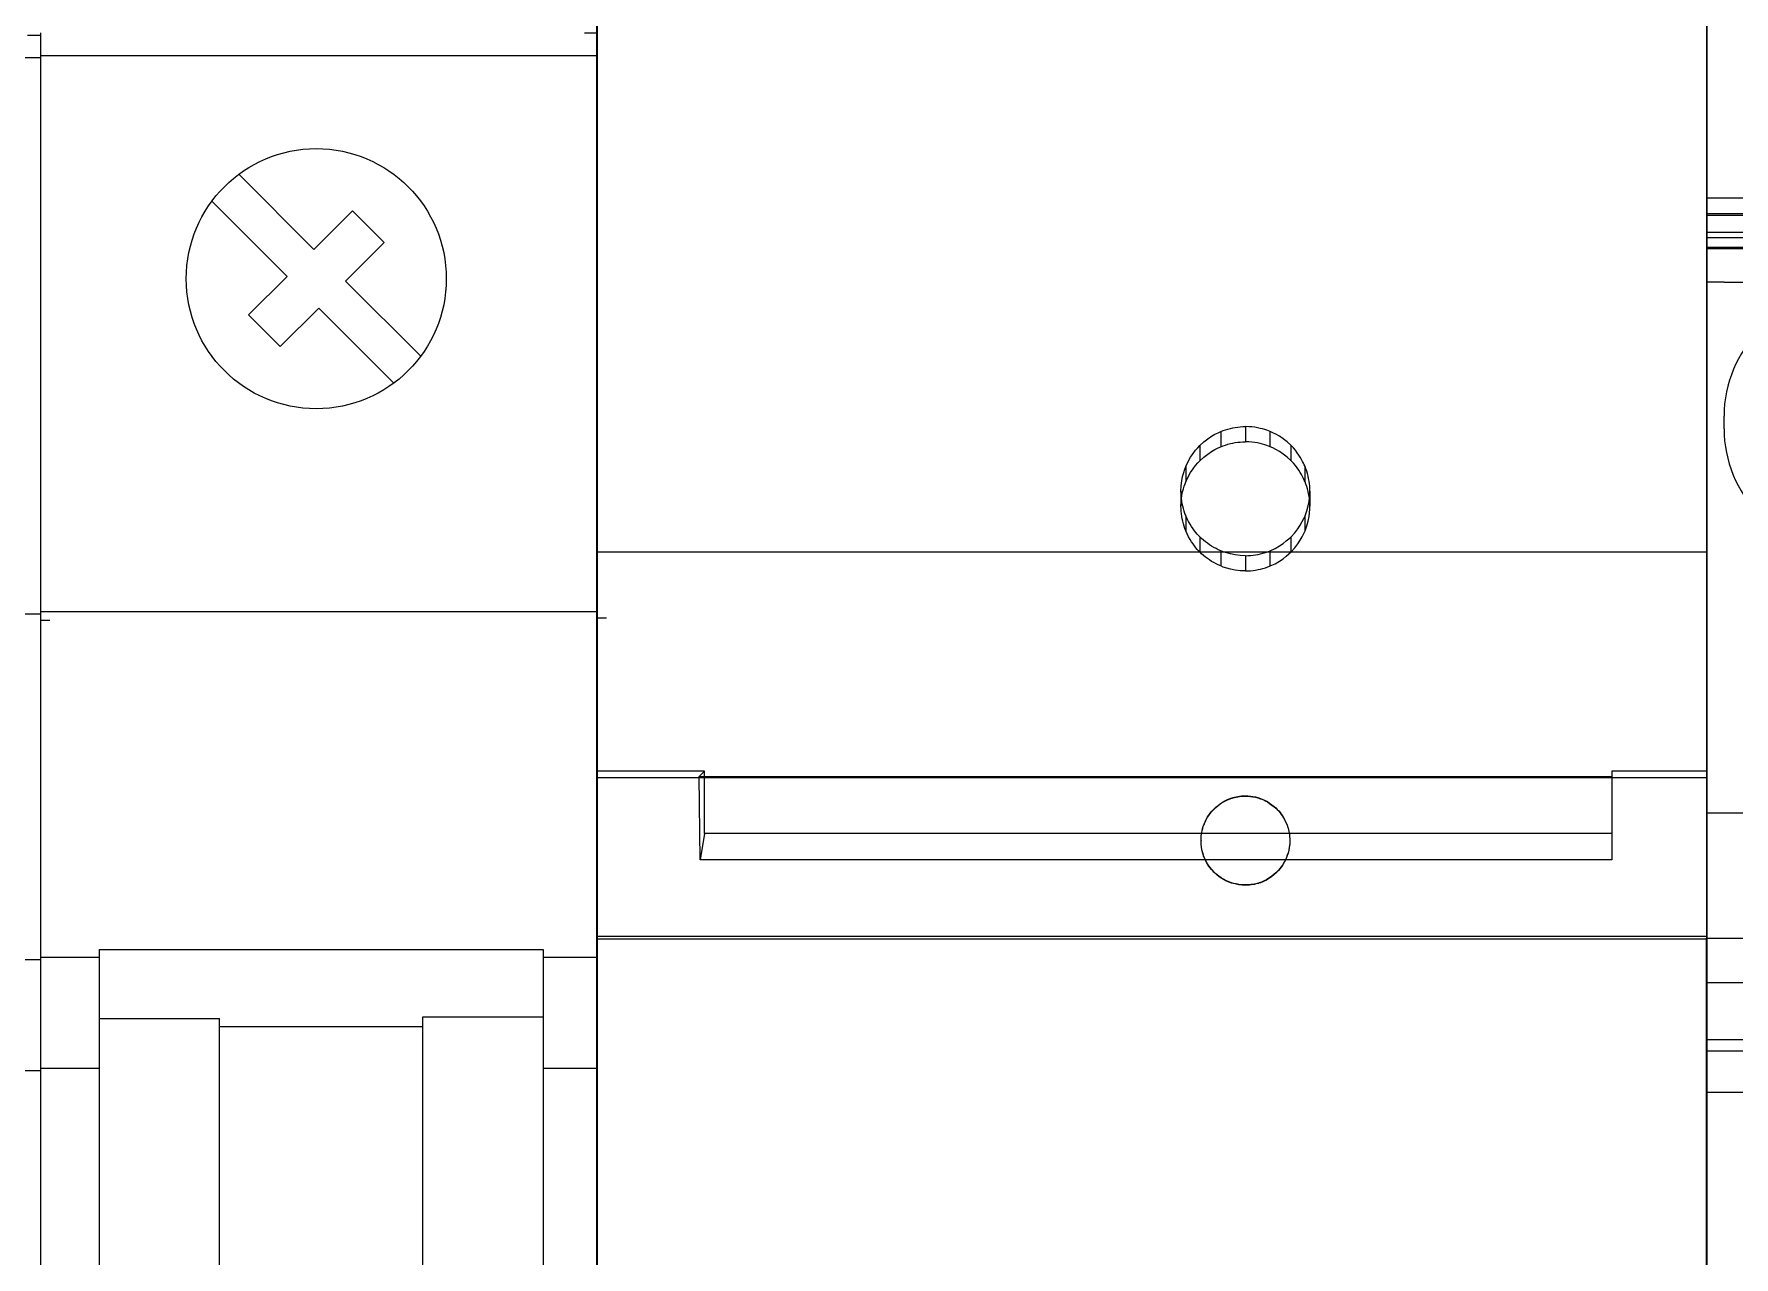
# Model space of a CAD drawing. Header units: inches. Extents: x -13.2 to 36, y -6.6 to 12.8.
# Drawn here: x -8.688 to -6.578, y 6.497 to 8.015 of the extents above; entities that cross this region are included whole.
import ezdxf

# ---------------------------------------------------------------- set-up
doc = ezdxf.new("R2010")
doc.units = ezdxf.units.IN
doc.header["$MEASUREMENT"] = 0
for name, color, linetype in [('MAIN-1', 7, 'Continuous'), ('MAIN-2', 7, 'Continuous'), ('PSYMS', 7, 'Continuous'), ('SYMS', 7, 'Continuous')]:
    doc.layers.add(name, color=color, linetype=linetype)

# ---------------------------------------------------------------- blocks, each defined once
blk = doc.blocks.new('FP_FAZ-xxx-1-NA')
for p, q in [((0, 1.6142), (0, -1.5945)), ((0.6752, 1.6142), (0.691, 1.6142)), ((0.691, 1.6142), (0.691, -0.0948)), ((0.691, 1.5859), (0, 1.5859)), ((0.3396, 1.3454), (0.2463, 1.4387)), ((0.2129, 1.4053), (0.3062, 1.312)), ((0.3875, 1.3933), (0.3396, 1.3454)), ((0.4268, 1.354), (0.3875, 1.3933)), ((0.3789, 1.3061), (0.4268, 1.354)), ((0.3062, 1.312), (0.2583, 1.2641)), ((0.4722, 1.2128), (0.3789, 1.3061)), ((0.2976, 1.2248), (0.3455, 1.2727)), ((0.3455, 1.2727), (0.4387, 1.1794)), ((0.2583, 1.2641), (0.2976, 1.2248)), ((0.691, 0.8957), (0, 0.8957)), ((0.7028, 0.8878), (0.691, 0.8878)), ((0.0729, 0.4665), (0, 0.4665)), ((0.0729, 0.4764), (0.624, 0.4764)), ((0.0729, 0.4764), (0.0729, -0.0185)), ((0.624, 0.4764), (0.624, -0.0185)), ((0.691, 0.4665), (0.624, 0.4665)), ((0.0729, 0.3911), (0.2225, 0.3911)), ((0.2225, 0.0631), (0.2225, 0.3911)), ((0.4744, 0.3808), (0.2225, 0.3808)), ((0.624, 0.3925), (0.4744, 0.3925)), ((0.4744, 0.3925), (0.4744, 0.0631)), ((0.0729, 0.3287), (0, 0.3287)), ((0.691, 0.3287), (0.624, 0.3287))]:
    blk.add_line(p, q)
blk.add_circle((0.3425, 1.3091), 0.1614)
blk = doc.blocks.new('11104663')
at = {"layer": 'MAIN-1'}
for p, q in [((-0.01, 62.3658), (-0.01, 67.4839)), ((-0.0096, 67.4835), (-0.0096, 63.7298)), ((1.3676, 63.7298), (1.3676, 67.4835)), ((1.368, 67.4839), (1.368, 62.3658)), ((0.7483, 65.9357), (0.753, 65.9388)), ((0.753, 65.9388), (0.7573, 65.9413)), ((0.7573, 65.9413), (0.7612, 65.9433)), ((0.7612, 65.9433), (0.7645, 65.9447)), ((0.7645, 65.9447), (0.7674, 65.9459)), ((0.7645, 65.9447), (0.7645, 65.942)), ((0.7645, 65.942), (0.7645, 65.9393)), ((0.7645, 65.9393), (0.7645, 65.9366)), ((0.7645, 65.9366), (0.7645, 65.9339)), ((0.7674, 65.9459), (0.7704, 65.9469)), ((0.7704, 65.9469), (0.7734, 65.9478)), ((0.7734, 65.9478), (0.7764, 65.9486)), ((0.7764, 65.9486), (0.7795, 65.9493)), ((0.7795, 65.9493), (0.7826, 65.9498)), ((0.7826, 65.9498), (0.7857, 65.9503)), ((0.7857, 65.9503), (0.7888, 65.9506)), ((0.7888, 65.9506), (0.792, 65.9508)), ((0.792, 65.9508), (0.7951, 65.9508)), ((0.7951, 65.9508), (0.7951, 65.932)), ((0.7992, 65.9507), (0.7951, 65.9508)), ((0.8031, 65.9504), (0.7992, 65.9507)), ((0.8068, 65.95), (0.8031, 65.9504)), ((0.8103, 65.9494), (0.8068, 65.95)), ((0.8135, 65.9487), (0.8103, 65.9494)), ((0.8165, 65.9479), (0.8135, 65.9487)), ((0.8192, 65.9471), (0.8165, 65.9479)), ((0.8217, 65.9463), (0.8192, 65.9471)), ((0.8239, 65.9455), (0.8217, 65.9463)), ((0.8258, 65.9447), (0.8239, 65.9455)), ((0.8258, 65.942), (0.8258, 65.9447)), ((0.8291, 65.9433), (0.8258, 65.9447)), ((0.8258, 65.9393), (0.8258, 65.942)), ((0.8258, 65.9366), (0.8258, 65.9393)), ((0.8258, 65.9339), (0.8258, 65.9366)), ((0.8329, 65.9413), (0.8291, 65.9433)), ((0.8373, 65.9388), (0.8329, 65.9413)), ((0.8419, 65.9357), (0.8373, 65.9388)), ((0.727, 65.9128), (0.7302, 65.9175)), ((0.7302, 65.9175), (0.7332, 65.9215)), ((0.7332, 65.9215), (0.736, 65.9247)), ((0.736, 65.9247), (0.7385, 65.9273)), ((0.7385, 65.9273), (0.7434, 65.9319)), ((0.7385, 65.9273), (0.7385, 65.9246)), ((0.7385, 65.9246), (0.7385, 65.9219)), ((0.7385, 65.9219), (0.7385, 65.9192)), ((0.7385, 65.9192), (0.7385, 65.9165)), ((0.7385, 65.9165), (0.7385, 65.9138)), ((0.7434, 65.9319), (0.7483, 65.9357)), ((0.7434, 65.913), (0.7483, 65.9168)), ((0.7483, 65.9168), (0.753, 65.92)), ((0.753, 65.92), (0.7573, 65.9225)), ((0.7573, 65.9225), (0.7612, 65.9244)), ((0.7612, 65.9244), (0.7645, 65.9259)), ((0.7645, 65.9339), (0.7645, 65.9312)), ((0.7645, 65.9312), (0.7645, 65.9285)), ((0.7645, 65.9285), (0.7645, 65.9259)), ((0.7645, 65.9259), (0.7674, 65.927)), ((0.7674, 65.927), (0.7704, 65.928)), ((0.7704, 65.928), (0.7734, 65.929)), ((0.7734, 65.929), (0.7764, 65.9297)), ((0.7764, 65.9297), (0.7795, 65.9304)), ((0.7795, 65.9304), (0.7826, 65.931)), ((0.7826, 65.931), (0.7857, 65.9314)), ((0.7857, 65.9314), (0.7888, 65.9317)), ((0.7888, 65.9317), (0.792, 65.9319)), ((0.792, 65.9319), (0.7951, 65.932)), ((0.7992, 65.9319), (0.7951, 65.932)), ((0.8031, 65.9316), (0.7992, 65.9319)), ((0.8068, 65.9311), (0.8031, 65.9316)), ((0.8103, 65.9305), (0.8068, 65.9311)), ((0.8135, 65.9298), (0.8103, 65.9305)), ((0.8165, 65.9291), (0.8135, 65.9298)), ((0.8192, 65.9282), (0.8165, 65.9291)), ((0.8217, 65.9274), (0.8192, 65.9282)), ((0.8239, 65.9266), (0.8217, 65.9274)), ((0.8258, 65.9258), (0.8239, 65.9266)), ((0.8258, 65.9312), (0.8258, 65.9339)), ((0.8258, 65.9285), (0.8258, 65.9312)), ((0.8258, 65.9258), (0.8258, 65.9285)), ((0.8291, 65.9244), (0.8258, 65.9258)), ((0.8329, 65.9224), (0.8291, 65.9244)), ((0.8373, 65.9199), (0.8329, 65.9224)), ((0.8419, 65.9168), (0.8373, 65.9199)), ((0.8468, 65.9319), (0.8419, 65.9357)), ((0.8468, 65.913), (0.8419, 65.9168)), ((0.8518, 65.9273), (0.8468, 65.9319)), ((0.8546, 65.9243), (0.8518, 65.9273)), ((0.8518, 65.9246), (0.8518, 65.9273)), ((0.8518, 65.9219), (0.8518, 65.9246)), ((0.8518, 65.9192), (0.8518, 65.9219)), ((0.8518, 65.9165), (0.8518, 65.9192)), ((0.8518, 65.9138), (0.8518, 65.9165)), ((0.8571, 65.9214), (0.8546, 65.9243)), ((0.8594, 65.9185), (0.8571, 65.9214)), ((0.8614, 65.9156), (0.8594, 65.9185)), ((0.8632, 65.9128), (0.8614, 65.9156)), ((0.7185, 65.8939), (0.7199, 65.898)), ((0.7199, 65.898), (0.7212, 65.9014)), ((0.7212, 65.9014), (0.724, 65.9075)), ((0.7212, 65.9014), (0.7212, 65.8987)), ((0.7212, 65.8987), (0.7212, 65.896)), ((0.7212, 65.896), (0.7212, 65.8933)), ((0.724, 65.9075), (0.727, 65.9128)), ((0.727, 65.894), (0.7302, 65.8986)), ((0.7302, 65.8986), (0.7332, 65.9026)), ((0.7332, 65.9026), (0.736, 65.9059)), ((0.736, 65.9059), (0.7385, 65.9085)), ((0.7385, 65.9138), (0.7385, 65.9112)), ((0.7385, 65.9085), (0.7434, 65.913)), ((0.7385, 65.9112), (0.7385, 65.9085)), ((0.8518, 65.9084), (0.8468, 65.913)), ((0.8518, 65.9111), (0.8518, 65.9138)), ((0.8518, 65.9084), (0.8518, 65.9111)), ((0.8546, 65.9055), (0.8518, 65.9084)), ((0.8571, 65.9025), (0.8546, 65.9055)), ((0.8594, 65.8996), (0.8571, 65.9025)), ((0.8614, 65.8967), (0.8594, 65.8996)), ((0.8632, 65.894), (0.8614, 65.8967)), ((0.8648, 65.9102), (0.8632, 65.9128)), ((0.8661, 65.9077), (0.8648, 65.9102)), ((0.8673, 65.9054), (0.8661, 65.9077)), ((0.8682, 65.9032), (0.8673, 65.9054)), ((0.8691, 65.9013), (0.8682, 65.9032)), ((0.8702, 65.8984), (0.8691, 65.9013)), ((0.8691, 65.8987), (0.8691, 65.9013)), ((0.8691, 65.896), (0.8691, 65.8987)), ((0.8691, 65.8933), (0.8691, 65.896)), ((0.8712, 65.8955), (0.8702, 65.8984)), ((0.8721, 65.8925), (0.8712, 65.8955)), ((0.7151, 65.8708), (0.7154, 65.8775)), ((0.7154, 65.8775), (0.7161, 65.8836)), ((0.7161, 65.8836), (0.7172, 65.8891)), ((0.7172, 65.8891), (0.7185, 65.8939)), ((0.7172, 65.87), (0.7181, 65.8737)), ((0.7181, 65.8737), (0.7192, 65.8771)), ((0.7192, 65.8771), (0.7202, 65.88)), ((0.7202, 65.88), (0.7212, 65.8825)), ((0.7212, 65.8933), (0.7212, 65.8906)), ((0.7212, 65.8906), (0.7212, 65.8879)), ((0.7212, 65.8825), (0.724, 65.8886)), ((0.7212, 65.8879), (0.7212, 65.8852)), ((0.7212, 65.8852), (0.7212, 65.8825)), ((0.724, 65.8886), (0.727, 65.894)), ((0.8648, 65.8913), (0.8632, 65.894)), ((0.8661, 65.8888), (0.8648, 65.8913)), ((0.8673, 65.8865), (0.8661, 65.8888)), ((0.8682, 65.8844), (0.8673, 65.8865)), ((0.8691, 65.8825), (0.8682, 65.8844)), ((0.8691, 65.8906), (0.8691, 65.8933)), ((0.8691, 65.8879), (0.8691, 65.8906)), ((0.8691, 65.8852), (0.8691, 65.8879)), ((0.8691, 65.8825), (0.8691, 65.8852)), ((0.8702, 65.8796), (0.8691, 65.8825)), ((0.8712, 65.8766), (0.8702, 65.8796)), ((0.8721, 65.8736), (0.8712, 65.8766)), ((0.8729, 65.8894), (0.8721, 65.8925)), ((0.8729, 65.8705), (0.8721, 65.8736)), ((0.8736, 65.8864), (0.8729, 65.8894)), ((0.8741, 65.8833), (0.8736, 65.8864)), ((0.8746, 65.8802), (0.8741, 65.8833)), ((0.8749, 65.8771), (0.8746, 65.8802)), ((0.8751, 65.8739), (0.8749, 65.8771)), ((0.8751, 65.8708), (0.8751, 65.8739)), ((0.7152, 65.8677), (0.7151, 65.8708)), ((0.7151, 65.8708), (0.7151, 65.8707)), ((0.7153, 65.8645), (0.7152, 65.8677)), ((0.7156, 65.8614), (0.7153, 65.8645)), ((0.7161, 65.8583), (0.7156, 65.8614)), ((0.7157, 65.8613), (0.7163, 65.8658)), ((0.7166, 65.8552), (0.7161, 65.8583)), ((0.7163, 65.8658), (0.7172, 65.87)), ((0.7173, 65.8522), (0.7166, 65.8552)), ((0.7181, 65.8491), (0.7173, 65.8522)), ((0.8714, 65.8465), (0.873, 65.8525)), ((0.8736, 65.8675), (0.8729, 65.8705)), ((0.873, 65.8525), (0.8741, 65.858)), ((0.8741, 65.8644), (0.8736, 65.8675)), ((0.8746, 65.8613), (0.8741, 65.8644)), ((0.8741, 65.858), (0.8748, 65.8629)), ((0.8748, 65.8629), (0.8751, 65.8672)), ((0.8751, 65.8672), (0.8751, 65.8708)), ((0.8751, 65.8708), (0.8751, 65.8707)), ((0.719, 65.8461), (0.7181, 65.8491)), ((0.72, 65.8431), (0.719, 65.8461)), ((0.7211, 65.8402), (0.72, 65.8431)), ((0.7228, 65.8365), (0.7211, 65.8402)), ((0.7245, 65.833), (0.7228, 65.8365)), ((0.7264, 65.8297), (0.7245, 65.833)), ((0.8632, 65.8287), (0.8657, 65.833)), ((0.8657, 65.833), (0.8677, 65.8369)), ((0.8677, 65.8369), (0.8691, 65.8402)), ((0.8691, 65.8402), (0.8714, 65.8465)), ((0.7282, 65.8268), (0.7264, 65.8297)), ((0.7301, 65.8241), (0.7282, 65.8268)), ((0.7319, 65.8216), (0.7301, 65.8241)), ((0.7337, 65.8194), (0.7319, 65.8216)), ((0.7354, 65.8174), (0.7337, 65.8194)), ((0.737, 65.8157), (0.7354, 65.8174)), ((0.7384, 65.8142), (0.737, 65.8157)), ((0.7407, 65.812), (0.7384, 65.8142)), ((0.743, 65.8099), (0.7407, 65.812)), ((0.7455, 65.8079), (0.743, 65.8099)), ((0.8459, 65.8089), (0.8492, 65.8117)), ((0.8492, 65.8117), (0.8518, 65.8142)), ((0.8518, 65.8142), (0.8563, 65.8191)), ((0.8563, 65.8191), (0.8601, 65.824)), ((0.8601, 65.824), (0.8632, 65.8287)), ((0.748, 65.806), (0.7455, 65.8079)), ((0.7506, 65.8042), (0.748, 65.806)), ((0.7532, 65.8025), (0.7506, 65.8042)), ((0.7559, 65.8009), (0.7532, 65.8025)), ((0.7587, 65.7994), (0.7559, 65.8009)), ((0.7615, 65.798), (0.7587, 65.7994)), ((0.7644, 65.7968), (0.7615, 65.798)), ((0.7677, 65.7955), (0.7644, 65.7968)), ((0.7719, 65.7941), (0.7677, 65.7955)), ((0.7767, 65.7928), (0.7719, 65.7941)), ((0.7822, 65.7917), (0.7767, 65.7928)), ((0.7884, 65.7909), (0.7822, 65.7917)), ((0.7951, 65.7906), (0.7884, 65.7909)), ((0.7951, 65.7906), (0.7983, 65.7907)), ((0.7983, 65.7907), (0.8014, 65.7909)), ((0.8014, 65.7909), (0.8046, 65.7912)), ((0.8046, 65.7912), (0.8077, 65.7916)), ((0.8077, 65.7916), (0.8108, 65.7922)), ((0.8108, 65.7922), (0.8138, 65.7928)), ((0.8138, 65.7928), (0.8169, 65.7936)), ((0.8169, 65.7936), (0.8199, 65.7946)), ((0.8199, 65.7946), (0.8229, 65.7956)), ((0.8229, 65.7956), (0.8258, 65.7968)), ((0.8258, 65.7968), (0.8319, 65.7996)), ((0.8319, 65.7996), (0.8373, 65.8027)), ((0.8373, 65.8027), (0.842, 65.8058)), ((0.842, 65.8058), (0.8459, 65.8089)), ((0.7515, 65.4711), (0.7536, 65.4736)), ((0.7515, 65.4708), (0.7536, 65.4732)), ((0.7536, 65.4736), (0.7559, 65.4761)), ((0.7536, 65.4732), (0.7559, 65.4757)), ((0.7559, 65.4761), (0.7585, 65.4786)), ((0.7559, 65.4757), (0.7585, 65.4782)), ((0.7585, 65.4786), (0.7611, 65.4808)), ((0.7585, 65.4782), (0.7611, 65.4804)), ((0.7585, 65.4786), (0.7585, 65.4785)), ((0.7585, 65.4786), (0.7585, 65.4786)), ((0.7585, 65.4785), (0.7585, 65.4784)), ((0.7585, 65.4785), (0.7585, 65.4785)), ((0.7585, 65.4784), (0.7585, 65.4783)), ((0.7585, 65.4783), (0.7585, 65.4782)), ((0.7585, 65.4783), (0.7585, 65.4783)), ((0.7611, 65.4808), (0.7638, 65.4828)), ((0.7611, 65.4804), (0.7638, 65.4825)), ((0.7638, 65.4828), (0.7667, 65.4847)), ((0.7638, 65.4825), (0.7667, 65.4843)), ((0.7667, 65.4847), (0.7697, 65.4864)), ((0.7667, 65.4843), (0.7697, 65.486)), ((0.7697, 65.4864), (0.7728, 65.4879)), ((0.7697, 65.486), (0.7728, 65.4875)), ((0.7728, 65.4879), (0.776, 65.4892)), ((0.7728, 65.4875), (0.776, 65.4888)), ((0.776, 65.4892), (0.7772, 65.4896)), ((0.776, 65.4888), (0.7772, 65.4892)), ((0.776, 65.4892), (0.776, 65.4891)), ((0.776, 65.4891), (0.776, 65.489)), ((0.776, 65.4891), (0.776, 65.4891)), ((0.776, 65.489), (0.776, 65.4889)), ((0.776, 65.489), (0.776, 65.489)), ((0.776, 65.4889), (0.776, 65.4888)), ((0.776, 65.4889), (0.776, 65.4889)), ((0.7772, 65.4896), (0.7785, 65.49)), ((0.7772, 65.4892), (0.7785, 65.4897)), ((0.7785, 65.49), (0.78, 65.4905)), ((0.7785, 65.4897), (0.78, 65.4901)), ((0.78, 65.4905), (0.7817, 65.4909)), ((0.78, 65.4901), (0.7817, 65.4906)), ((0.7817, 65.4909), (0.7836, 65.4914)), ((0.7817, 65.4906), (0.7836, 65.491)), ((0.7836, 65.4914), (0.7856, 65.4918)), ((0.7836, 65.491), (0.7856, 65.4914)), ((0.7856, 65.4918), (0.7878, 65.4921)), ((0.7856, 65.4914), (0.7878, 65.4917)), ((0.7878, 65.4921), (0.7901, 65.4924)), ((0.7878, 65.4917), (0.7901, 65.492)), ((0.7901, 65.4924), (0.7925, 65.4925)), ((0.7901, 65.492), (0.7925, 65.4922)), ((0.7925, 65.4925), (0.7951, 65.4926)), ((0.7925, 65.4922), (0.7951, 65.4922)), ((0.7951, 65.4926), (0.7951, 65.4922)), ((0.7951, 65.4926), (0.7982, 65.4925)), ((0.7951, 65.4922), (0.7982, 65.4921)), ((0.7982, 65.4925), (0.8013, 65.4923)), ((0.7982, 65.4921), (0.8013, 65.4919)), ((0.8013, 65.4923), (0.8044, 65.4918)), ((0.8013, 65.4919), (0.8044, 65.4914)), ((0.8044, 65.4918), (0.8075, 65.4912)), ((0.8044, 65.4914), (0.8075, 65.4908)), ((0.8075, 65.4912), (0.8106, 65.4904)), ((0.8075, 65.4908), (0.8106, 65.49)), ((0.8106, 65.4904), (0.8137, 65.4894)), ((0.8106, 65.49), (0.8137, 65.489)), ((0.8137, 65.4894), (0.8137, 65.4893)), ((0.8137, 65.4894), (0.8166, 65.4882)), ((0.8137, 65.4893), (0.8137, 65.4892)), ((0.8137, 65.4893), (0.8137, 65.4893)), ((0.8137, 65.4892), (0.8137, 65.4891)), ((0.8137, 65.4892), (0.8137, 65.4892)), ((0.8137, 65.4891), (0.8137, 65.489)), ((0.8137, 65.489), (0.8137, 65.489)), ((0.8137, 65.489), (0.8166, 65.4879)), ((0.8166, 65.4882), (0.8195, 65.4869)), ((0.8166, 65.4879), (0.8195, 65.4865)), ((0.8195, 65.4869), (0.8224, 65.4854)), ((0.8195, 65.4865), (0.8224, 65.485)), ((0.8224, 65.4854), (0.8252, 65.4836)), ((0.8224, 65.485), (0.8252, 65.4832)), ((0.8252, 65.4836), (0.8281, 65.4816)), ((0.8252, 65.4832), (0.8281, 65.4812)), ((0.8281, 65.4816), (0.8309, 65.4794)), ((0.8281, 65.4812), (0.8309, 65.479)), ((0.8309, 65.4794), (0.8309, 65.4793)), ((0.8309, 65.4794), (0.8328, 65.4777)), ((0.8309, 65.4793), (0.8309, 65.4792)), ((0.8309, 65.4793), (0.8309, 65.4793)), ((0.8309, 65.4792), (0.8309, 65.4791)), ((0.8309, 65.4792), (0.8309, 65.4792)), ((0.8309, 65.4791), (0.8309, 65.479)), ((0.8309, 65.479), (0.8309, 65.479)), ((0.8309, 65.479), (0.8328, 65.4773)), ((0.8328, 65.4777), (0.8346, 65.4758)), ((0.8328, 65.4773), (0.8346, 65.4755)), ((0.8346, 65.4758), (0.8364, 65.4739)), ((0.8346, 65.4755), (0.8364, 65.4736)), ((0.8364, 65.4739), (0.8381, 65.472)), ((0.8364, 65.4736), (0.8381, 65.4716)), ((0.7414, 65.4496), (0.742, 65.4521)), ((0.7414, 65.4495), (0.7421, 65.4519)), ((0.742, 65.4521), (0.7428, 65.4547)), ((0.7421, 65.4519), (0.7428, 65.4544)), ((0.7428, 65.4547), (0.7438, 65.4575)), ((0.7428, 65.4544), (0.7438, 65.4571)), ((0.7438, 65.4575), (0.7443, 65.4588)), ((0.7438, 65.4571), (0.7443, 65.4584)), ((0.7438, 65.4575), (0.7438, 65.4574)), ((0.7438, 65.4574), (0.7438, 65.4573)), ((0.7438, 65.4574), (0.7438, 65.4574)), ((0.7438, 65.4573), (0.7438, 65.4572)), ((0.7438, 65.4572), (0.7438, 65.4571)), ((0.7438, 65.4572), (0.7438, 65.4572)), ((0.7438, 65.4571), (0.7438, 65.4571)), ((0.7443, 65.4588), (0.745, 65.4603)), ((0.7443, 65.4584), (0.745, 65.46)), ((0.745, 65.4603), (0.7459, 65.4622)), ((0.745, 65.46), (0.7459, 65.4618)), ((0.7459, 65.4622), (0.747, 65.4642)), ((0.7459, 65.4618), (0.747, 65.4638)), ((0.747, 65.4642), (0.7482, 65.4664)), ((0.747, 65.4638), (0.7482, 65.466)), ((0.7482, 65.4664), (0.7498, 65.4687)), ((0.7482, 65.466), (0.7498, 65.4683)), ((0.7498, 65.4687), (0.7515, 65.4711)), ((0.7498, 65.4683), (0.7515, 65.4708)), ((0.8381, 65.472), (0.8396, 65.4699)), ((0.8381, 65.4716), (0.8396, 65.4695)), ((0.8396, 65.4699), (0.8411, 65.4677)), ((0.8396, 65.4695), (0.8411, 65.4674)), ((0.8411, 65.4677), (0.8425, 65.4655)), ((0.8411, 65.4674), (0.8425, 65.4651)), ((0.8425, 65.4655), (0.8438, 65.4632)), ((0.8425, 65.4651), (0.8438, 65.4628)), ((0.8438, 65.4632), (0.845, 65.4608)), ((0.8438, 65.4628), (0.845, 65.4605)), ((0.845, 65.4608), (0.8461, 65.4584)), ((0.845, 65.4605), (0.8461, 65.458)), ((0.8461, 65.4584), (0.8461, 65.4583)), ((0.8461, 65.4584), (0.8468, 65.4565)), ((0.8461, 65.4583), (0.8461, 65.4582)), ((0.8461, 65.4583), (0.8461, 65.4583)), ((0.8461, 65.4582), (0.8461, 65.4581)), ((0.8461, 65.4582), (0.8461, 65.4582)), ((0.8461, 65.4581), (0.8461, 65.458)), ((0.8461, 65.4581), (0.8461, 65.4581)), ((0.8461, 65.458), (0.8468, 65.4562)), ((0.8468, 65.4565), (0.8475, 65.4546)), ((0.8468, 65.4562), (0.8474, 65.4543)), ((0.8474, 65.4543), (0.848, 65.4524)), ((0.8475, 65.4546), (0.8481, 65.4527)), ((0.848, 65.4524), (0.8486, 65.4504)), ((0.8481, 65.4527), (0.8486, 65.4506)), ((0.74, 65.4396), (0.7401, 65.4412)), ((0.74, 65.4384), (0.7401, 65.4397)), ((0.74, 65.4383), (0.74, 65.4396)), ((0.74, 65.4373), (0.74, 65.4384)), ((0.74, 65.4373), (0.74, 65.4383)), ((0.74, 65.4353), (0.74, 65.4373)), ((0.74, 65.4372), (0.74, 65.4373)), ((0.74, 65.4371), (0.74, 65.4372)), ((0.74, 65.4371), (0.74, 65.4371)), ((0.74, 65.437), (0.74, 65.4371)), ((0.74, 65.437), (0.74, 65.437)), ((0.74, 65.4369), (0.74, 65.437)), ((0.7402, 65.4327), (0.74, 65.4353)), ((0.7401, 65.4412), (0.7403, 65.443)), ((0.7401, 65.4397), (0.7402, 65.4413)), ((0.7402, 65.4413), (0.7403, 65.4431)), ((0.7406, 65.4294), (0.7402, 65.4327)), ((0.7403, 65.443), (0.7405, 65.445)), ((0.7403, 65.4431), (0.7406, 65.445)), ((0.7405, 65.445), (0.7409, 65.4472)), ((0.7406, 65.445), (0.741, 65.4472)), ((0.7409, 65.4472), (0.7414, 65.4496)), ((0.741, 65.4472), (0.7414, 65.4495)), ((0.8486, 65.4506), (0.8491, 65.4485)), ((0.8486, 65.4504), (0.849, 65.4483)), ((0.849, 65.4483), (0.8494, 65.4462)), ((0.8491, 65.4485), (0.8495, 65.4464)), ((0.8494, 65.4462), (0.8498, 65.4441)), ((0.8495, 65.4464), (0.8498, 65.4442)), ((0.8501, 65.4329), (0.8496, 65.4288)), ((0.8498, 65.4442), (0.85, 65.4419)), ((0.8498, 65.4441), (0.85, 65.4418)), ((0.85, 65.4419), (0.8502, 65.4396)), ((0.85, 65.4418), (0.8502, 65.4396)), ((0.8502, 65.4373), (0.8501, 65.4329)), ((0.8502, 65.4396), (0.8502, 65.4373)), ((0.8502, 65.4396), (0.8502, 65.4373)), ((0.8502, 65.4373), (0.8502, 65.4372)), ((0.8502, 65.4372), (0.8502, 65.4371)), ((0.8502, 65.4371), (0.8502, 65.437)), ((0.8502, 65.4371), (0.8502, 65.4371)), ((0.8502, 65.437), (0.8502, 65.4369)), ((0.8502, 65.437), (0.8502, 65.437)), ((0.7412, 65.4257), (0.7406, 65.4294)), ((0.7422, 65.4217), (0.7412, 65.4257)), ((0.7437, 65.4173), (0.7422, 65.4217)), ((0.7451, 65.414), (0.7437, 65.4173)), ((0.7466, 65.4111), (0.7451, 65.414)), ((0.7481, 65.4084), (0.7466, 65.4111)), ((0.8424, 65.4089), (0.841, 65.4067)), ((0.8438, 65.4113), (0.8424, 65.4089)), ((0.845, 65.4137), (0.8438, 65.4113)), ((0.8461, 65.4162), (0.845, 65.4137)), ((0.8471, 65.4188), (0.8461, 65.4162)), ((0.848, 65.4218), (0.8471, 65.4188)), ((0.8489, 65.4251), (0.848, 65.4218)), ((0.8496, 65.4288), (0.8489, 65.4251)), ((0.7497, 65.4059), (0.7481, 65.4084)), ((0.7513, 65.4037), (0.7497, 65.4059)), ((0.7529, 65.4017), (0.7513, 65.4037)), ((0.7545, 65.3999), (0.7529, 65.4017)), ((0.7559, 65.3984), (0.7545, 65.3999)), ((0.7572, 65.3971), (0.7559, 65.3984)), ((0.7584, 65.396), (0.7572, 65.3971)), ((0.7601, 65.3946), (0.7584, 65.396)), ((0.7623, 65.3928), (0.7601, 65.3946)), ((0.765, 65.391), (0.7623, 65.3928)), ((0.7681, 65.389), (0.765, 65.391)), ((0.7718, 65.3872), (0.7681, 65.389)), ((0.8211, 65.3885), (0.8183, 65.3871)), ((0.8242, 65.3903), (0.8211, 65.3885)), ((0.8275, 65.3925), (0.8242, 65.3903)), ((0.8309, 65.3952), (0.8275, 65.3925)), ((0.8328, 65.3969), (0.8309, 65.3952)), ((0.8346, 65.3986), (0.8328, 65.3969)), ((0.8363, 65.4005), (0.8346, 65.3986)), ((0.8379, 65.4024), (0.8363, 65.4005)), ((0.8395, 65.4045), (0.8379, 65.4024)), ((0.841, 65.4067), (0.8395, 65.4045)), ((0.7759, 65.3854), (0.7718, 65.3872)), ((0.7779, 65.3847), (0.7759, 65.3854)), ((0.7805, 65.3839), (0.7779, 65.3847)), ((0.7835, 65.3832), (0.7805, 65.3839)), ((0.787, 65.3826), (0.7835, 65.3832)), ((0.7909, 65.3821), (0.787, 65.3826)), ((0.7951, 65.382), (0.7909, 65.3821)), ((0.7976, 65.382), (0.7951, 65.382)), ((0.8, 65.3822), (0.7976, 65.382)), ((0.8023, 65.3824), (0.8, 65.3822)), ((0.8044, 65.3827), (0.8023, 65.3824)), ((0.8063, 65.3831), (0.8044, 65.3827)), ((0.8082, 65.3835), (0.8063, 65.3831)), ((0.8098, 65.384), (0.8082, 65.3835)), ((0.8113, 65.3844), (0.8098, 65.384)), ((0.8126, 65.3848), (0.8113, 65.3844)), ((0.8138, 65.3852), (0.8126, 65.3848)), ((0.8158, 65.386), (0.8138, 65.3852)), ((0.8183, 65.3871), (0.8158, 65.386))]:
    blk.add_line(p, q, dxfattribs=at)
at = {"layer": 'MAIN-2'}
for p, q in [((0.7151, 65.8707), (0.7151, 65.8684)), ((0.7151, 65.8707), (0.7151, 65.8519)), ((0.7151, 65.8684), (0.7151, 65.866)), ((0.7151, 65.866), (0.7151, 65.8637)), ((0.7151, 65.8637), (0.7151, 65.8613)), ((0.7151, 65.8613), (0.7151, 65.8589)), ((0.7151, 65.8589), (0.7151, 65.8566)), ((0.7151, 65.8566), (0.7151, 65.8542)), ((0.7151, 65.8536), (0.7152, 65.8552)), ((0.7151, 65.8542), (0.7151, 65.8519)), ((0.7151, 65.8519), (0.7151, 65.8536)), ((0.7152, 65.8552), (0.7153, 65.8568)), ((0.7153, 65.8568), (0.7154, 65.8583)), ((0.7154, 65.8583), (0.7155, 65.8598)), ((0.7155, 65.8598), (0.7157, 65.8613)), ((0.8747, 65.8597), (0.8746, 65.8613)), ((0.8749, 65.8582), (0.8747, 65.8597)), ((0.875, 65.8566), (0.8749, 65.8582)), ((0.8751, 65.8551), (0.875, 65.8566)), ((0.8751, 65.8707), (0.8751, 65.8684)), ((0.8751, 65.8707), (0.8751, 65.8519)), ((0.8751, 65.8684), (0.8751, 65.866)), ((0.8751, 65.866), (0.8751, 65.8637)), ((0.8751, 65.8637), (0.8751, 65.8613)), ((0.8751, 65.8613), (0.8751, 65.859)), ((0.8751, 65.859), (0.8751, 65.8566)), ((0.8751, 65.8566), (0.8751, 65.8542)), ((0.8751, 65.8535), (0.8751, 65.8551)), ((0.8751, 65.8542), (0.8751, 65.8519)), ((0.8751, 65.8519), (0.8751, 65.8535)), ((0.7152, 65.8488), (0.7151, 65.8519)), ((0.7153, 65.8457), (0.7152, 65.8488)), ((0.7156, 65.8425), (0.7153, 65.8457)), ((0.7161, 65.8394), (0.7156, 65.8425)), ((0.7166, 65.8363), (0.7161, 65.8394)), ((0.7173, 65.8333), (0.7166, 65.8363)), ((0.7181, 65.8302), (0.7173, 65.8333)), ((0.7211, 65.8402), (0.7211, 65.8375)), ((0.7211, 65.8375), (0.7211, 65.8348)), ((0.7211, 65.8348), (0.7211, 65.8321)), ((0.7211, 65.8321), (0.7211, 65.8294)), ((0.8691, 65.8375), (0.8691, 65.8402)), ((0.8691, 65.8348), (0.8691, 65.8375)), ((0.8691, 65.8321), (0.8691, 65.8348)), ((0.8691, 65.8294), (0.8691, 65.8321)), ((0.8714, 65.8276), (0.873, 65.8336)), ((0.873, 65.8336), (0.8741, 65.8391)), ((0.8741, 65.8391), (0.8748, 65.844)), ((0.8748, 65.844), (0.8751, 65.8484)), ((0.8751, 65.8484), (0.8751, 65.8519)), ((0.719, 65.8272), (0.7181, 65.8302)), ((0.72, 65.8243), (0.719, 65.8272)), ((0.7211, 65.8213), (0.72, 65.8243)), ((0.7211, 65.8294), (0.7211, 65.8267)), ((0.7211, 65.8267), (0.7211, 65.824)), ((0.7211, 65.824), (0.7211, 65.8213)), ((0.7228, 65.8176), (0.7211, 65.8213)), ((0.7245, 65.8141), (0.7228, 65.8176)), ((0.7264, 65.8109), (0.7245, 65.8141)), ((0.7282, 65.8079), (0.7264, 65.8109)), ((0.7384, 65.8142), (0.7384, 65.8115)), ((0.7384, 65.8115), (0.7384, 65.8088)), ((0.8518, 65.8115), (0.8518, 65.8142)), ((0.8518, 65.8088), (0.8518, 65.8115)), ((0.8601, 65.8052), (0.8632, 65.8098)), ((0.8632, 65.8098), (0.8657, 65.8142)), ((0.8657, 65.8142), (0.8677, 65.818)), ((0.8677, 65.818), (0.8691, 65.8213)), ((0.8691, 65.8267), (0.8691, 65.8294)), ((0.8691, 65.8213), (0.8714, 65.8276)), ((0.8691, 65.824), (0.8691, 65.8267)), ((0.8691, 65.8213), (0.8691, 65.824)), ((1.368, 65.795), (-0.01, 65.795)), ((0.7301, 65.8052), (0.7282, 65.8079)), ((0.7319, 65.8027), (0.7301, 65.8052)), ((0.7337, 65.8005), (0.7319, 65.8027)), ((0.7354, 65.7985), (0.7337, 65.8005)), ((0.737, 65.7968), (0.7354, 65.7985)), ((0.7384, 65.7953), (0.737, 65.7968)), ((0.7384, 65.8088), (0.7384, 65.8061)), ((0.7384, 65.8061), (0.7384, 65.8034)), ((0.7384, 65.8034), (0.7384, 65.8007)), ((0.7384, 65.8007), (0.7384, 65.798)), ((0.7384, 65.798), (0.7384, 65.7953)), ((0.7407, 65.7931), (0.7384, 65.7953)), ((0.743, 65.791), (0.7407, 65.7931)), ((0.7455, 65.789), (0.743, 65.791)), ((0.748, 65.7871), (0.7455, 65.789)), ((0.7644, 65.7968), (0.7644, 65.7941)), ((0.7644, 65.7941), (0.7644, 65.7914)), ((0.7644, 65.7914), (0.7644, 65.7887)), ((0.7644, 65.7887), (0.7644, 65.786)), ((0.7951, 65.7906), (0.7951, 65.7718)), ((0.8258, 65.7941), (0.8258, 65.7968)), ((0.8258, 65.7914), (0.8258, 65.7941)), ((0.8258, 65.7887), (0.8258, 65.7914)), ((0.8258, 65.786), (0.8258, 65.7887)), ((0.842, 65.7869), (0.8459, 65.79)), ((0.8459, 65.79), (0.8492, 65.7928)), ((0.8492, 65.7928), (0.8518, 65.7953)), ((0.8518, 65.8061), (0.8518, 65.8088)), ((0.8518, 65.8034), (0.8518, 65.8061)), ((0.8518, 65.8007), (0.8518, 65.8034)), ((0.8518, 65.798), (0.8518, 65.8007)), ((0.8518, 65.7953), (0.8563, 65.8003)), ((0.8518, 65.7953), (0.8518, 65.798)), ((0.8563, 65.8003), (0.8601, 65.8052)), ((0.7506, 65.7853), (0.748, 65.7871)), ((0.7532, 65.7836), (0.7506, 65.7853)), ((0.7559, 65.782), (0.7532, 65.7836)), ((0.7587, 65.7805), (0.7559, 65.782)), ((0.7615, 65.7792), (0.7587, 65.7805)), ((0.7644, 65.7779), (0.7615, 65.7792)), ((0.7644, 65.786), (0.7644, 65.7833)), ((0.7644, 65.7833), (0.7644, 65.7806)), ((0.7644, 65.7806), (0.7644, 65.7779)), ((0.7677, 65.7766), (0.7644, 65.7779)), ((0.7719, 65.7752), (0.7677, 65.7766)), ((0.7767, 65.7739), (0.7719, 65.7752)), ((0.7822, 65.7728), (0.7767, 65.7739)), ((0.7884, 65.772), (0.7822, 65.7728)), ((0.7951, 65.7718), (0.7884, 65.772)), ((0.7951, 65.7718), (0.7983, 65.7718)), ((0.7983, 65.7718), (0.8014, 65.772)), ((0.8014, 65.772), (0.8046, 65.7723)), ((0.8046, 65.7723), (0.8077, 65.7727)), ((0.8077, 65.7727), (0.8108, 65.7733)), ((0.8108, 65.7733), (0.8138, 65.774)), ((0.8138, 65.774), (0.8169, 65.7748)), ((0.8169, 65.7748), (0.8199, 65.7757)), ((0.8199, 65.7757), (0.8229, 65.7767)), ((0.8229, 65.7767), (0.8258, 65.7779)), ((0.8258, 65.7833), (0.8258, 65.786)), ((0.8258, 65.7806), (0.8258, 65.7833)), ((0.8258, 65.7779), (0.8319, 65.7807)), ((0.8258, 65.7779), (0.8258, 65.7806)), ((0.8319, 65.7807), (0.8373, 65.7838)), ((0.8373, 65.7838), (0.842, 65.7869)), ((0.1237, 65.5231), (-0.01, 65.5231)), ((1.368, 65.5148), (-0.01, 65.5148)), ((0.117, 65.5164), (0.1237, 65.5231)), ((0.1185, 65.4131), (0.117, 65.5164)), ((0.117, 65.5164), (1.2498, 65.5164)), ((0.1237, 65.4459), (0.1237, 65.5231)), ((1.2498, 65.5231), (1.2498, 65.5164)), ((1.368, 65.5231), (1.2498, 65.5231)), ((1.2498, 65.5164), (1.2498, 65.4131)), ((0.1237, 65.4459), (0.1185, 65.4131)), ((1.2498, 65.4459), (0.1237, 65.4459)), ((0.74, 65.4373), (0.74, 65.4372)), ((0.74, 65.4373), (0.74, 65.4372)), ((0.74, 65.4372), (0.74, 65.4371)), ((0.74, 65.4372), (0.74, 65.4371)), ((0.74, 65.4372), (0.74, 65.4372)), ((0.74, 65.4371), (0.74, 65.437)), ((0.74, 65.4371), (0.74, 65.4371)), ((0.74, 65.4371), (0.74, 65.437)), ((0.74, 65.4371), (0.74, 65.4371)), ((0.74, 65.437), (0.74, 65.4369)), ((0.74, 65.437), (0.74, 65.437)), ((0.74, 65.437), (0.74, 65.4369)), ((0.74, 65.4349), (0.74, 65.4369)), ((0.74, 65.4369), (0.74, 65.4369)), ((0.7402, 65.4323), (0.74, 65.4349)), ((0.7406, 65.4291), (0.7402, 65.4323)), ((0.8501, 65.4325), (0.8496, 65.4285)), ((0.8502, 65.4369), (0.8501, 65.4325)), ((0.8502, 65.4373), (0.8502, 65.4372)), ((0.8502, 65.4372), (0.8502, 65.4371)), ((0.8502, 65.4372), (0.8502, 65.4372)), ((0.8502, 65.4371), (0.8502, 65.437)), ((0.8502, 65.4371), (0.8502, 65.4371)), ((0.8502, 65.4369), (0.8502, 65.4369)), ((0.8502, 65.437), (0.8502, 65.4369)), ((1.2498, 65.4131), (0.1185, 65.4131)), ((0.7412, 65.4254), (0.7406, 65.4291)), ((0.7422, 65.4213), (0.7412, 65.4254)), ((0.7437, 65.4169), (0.7422, 65.4213)), ((0.7437, 65.4173), (0.7437, 65.4172)), ((0.7437, 65.4172), (0.7437, 65.4171)), ((0.7437, 65.4172), (0.7437, 65.4172)), ((0.7437, 65.4171), (0.7437, 65.417)), ((0.7437, 65.417), (0.7437, 65.4169)), ((0.7437, 65.417), (0.7437, 65.417)), ((0.7451, 65.4137), (0.7437, 65.4169)), ((0.7437, 65.4169), (0.7437, 65.4169)), ((0.7466, 65.4107), (0.7451, 65.4137)), ((0.7481, 65.408), (0.7466, 65.4107)), ((0.8438, 65.4109), (0.8424, 65.4085)), ((0.845, 65.4133), (0.8438, 65.4109)), ((0.8461, 65.4159), (0.845, 65.4133)), ((0.8471, 65.4184), (0.8461, 65.4159)), ((0.8461, 65.4162), (0.8461, 65.4161)), ((0.8461, 65.4162), (0.8461, 65.4162)), ((0.8461, 65.4161), (0.8461, 65.416)), ((0.8461, 65.4161), (0.8461, 65.4161)), ((0.8461, 65.416), (0.8461, 65.4159)), ((0.8461, 65.416), (0.8461, 65.416)), ((0.8461, 65.4159), (0.8461, 65.4159)), ((0.848, 65.4214), (0.8471, 65.4184)), ((0.8489, 65.4247), (0.848, 65.4214)), ((0.8496, 65.4285), (0.8489, 65.4247)), ((0.7497, 65.4055), (0.7481, 65.408)), ((0.7513, 65.4033), (0.7497, 65.4055)), ((0.7529, 65.4013), (0.7513, 65.4033)), ((0.7545, 65.3995), (0.7529, 65.4013)), ((0.7559, 65.398), (0.7545, 65.3995)), ((0.7572, 65.3967), (0.7559, 65.398)), ((0.7584, 65.3956), (0.7572, 65.3967)), ((0.7584, 65.396), (0.7584, 65.3959)), ((0.7584, 65.396), (0.7584, 65.396)), ((0.7584, 65.3959), (0.7584, 65.3958)), ((0.7584, 65.3959), (0.7584, 65.3959)), ((0.7584, 65.3958), (0.7584, 65.3957)), ((0.7584, 65.3957), (0.7584, 65.3956)), ((0.7584, 65.3957), (0.7584, 65.3957)), ((0.7601, 65.3942), (0.7584, 65.3956)), ((0.7623, 65.3925), (0.7601, 65.3942)), ((0.765, 65.3906), (0.7623, 65.3925)), ((0.7681, 65.3887), (0.765, 65.3906)), ((0.7718, 65.3868), (0.7681, 65.3887)), ((0.8211, 65.3881), (0.8183, 65.3867)), ((0.8242, 65.3899), (0.8211, 65.3881)), ((0.8275, 65.3921), (0.8242, 65.3899)), ((0.8309, 65.3948), (0.8275, 65.3921)), ((0.8328, 65.3965), (0.8309, 65.3948)), ((0.8309, 65.3952), (0.8309, 65.3951)), ((0.8309, 65.3952), (0.8309, 65.3952)), ((0.8309, 65.3951), (0.8309, 65.395)), ((0.8309, 65.3951), (0.8309, 65.3951)), ((0.8309, 65.395), (0.8309, 65.3949)), ((0.8309, 65.3949), (0.8309, 65.3948)), ((0.8309, 65.3949), (0.8309, 65.3949)), ((0.8346, 65.3983), (0.8328, 65.3965)), ((0.8363, 65.4001), (0.8346, 65.3983)), ((0.8379, 65.4021), (0.8363, 65.4001)), ((0.8395, 65.4041), (0.8379, 65.4021)), ((0.841, 65.4063), (0.8395, 65.4041)), ((0.8424, 65.4085), (0.841, 65.4063)), ((0.7759, 65.385), (0.7718, 65.3868)), ((0.7759, 65.3854), (0.7759, 65.3853)), ((0.7759, 65.3854), (0.7759, 65.3854)), ((0.7759, 65.3853), (0.7759, 65.3852)), ((0.7759, 65.3853), (0.7759, 65.3853)), ((0.7759, 65.3852), (0.7759, 65.3851)), ((0.7759, 65.3852), (0.7759, 65.3852)), ((0.7759, 65.3851), (0.7759, 65.385)), ((0.7779, 65.3843), (0.7759, 65.385)), ((0.7805, 65.3836), (0.7779, 65.3843)), ((0.7835, 65.3828), (0.7805, 65.3836)), ((0.787, 65.3822), (0.7835, 65.3828)), ((0.7909, 65.3817), (0.787, 65.3822)), ((0.7951, 65.3816), (0.7909, 65.3817)), ((0.7951, 65.382), (0.7951, 65.3816)), ((0.7976, 65.3816), (0.7951, 65.3816)), ((0.8, 65.3818), (0.7976, 65.3816)), ((0.8023, 65.382), (0.8, 65.3818)), ((0.8044, 65.3824), (0.8023, 65.382)), ((0.8063, 65.3827), (0.8044, 65.3824)), ((0.8082, 65.3832), (0.8063, 65.3827)), ((0.8098, 65.3836), (0.8082, 65.3832)), ((0.8113, 65.384), (0.8098, 65.3836)), ((0.8126, 65.3845), (0.8113, 65.384)), ((0.8138, 65.3848), (0.8126, 65.3845)), ((0.8158, 65.3856), (0.8138, 65.3848)), ((0.8138, 65.3852), (0.8138, 65.3851)), ((0.8138, 65.3852), (0.8138, 65.3852)), ((0.8138, 65.3851), (0.8138, 65.385)), ((0.8138, 65.3851), (0.8138, 65.3851)), ((0.8138, 65.385), (0.8138, 65.3849)), ((0.8138, 65.385), (0.8138, 65.385)), ((0.8138, 65.3849), (0.8138, 65.3848)), ((0.8183, 65.3867), (0.8158, 65.3856)), ((1.368, 65.318), (-0.01, 65.318)), ((1.368, 65.3146), (-0.01, 65.3146))]:
    blk.add_line(p, q, dxfattribs=at)
blk = doc.blocks.new('FP_Phoenix Contact_3212166')
at = {"layer": 'MAIN-1'}
for p, q in [((-1.748, 0.3208), (-1.748, 0)), ((-1.7264, 0.3208), (-1.7264, 0)), ((-1.7052, 0.3208), (-1.7052, 0)), ((-1.6985, 0.3208), (-1.6985, 0)), ((-0.9851, 0), (-0.9851, 0.3208)), ((-0.8294, 0), (-0.8294, 0.0797)), ((-1.4616, 0.0216), (-1.4774, 0.0216)), ((-1.748, 0), (-1.7264, 0)), ((-1.7264, 0), (-1.7052, 0)), ((-1.7052, 0), (-1.6985, 0)), ((-1.6985, 0), (-0.9851, 0)), ((-0.9851, 0), (-0.8294, 0)), ((-0.3516, 0), (-0.8294, 0))]:
    blk.add_line(p, q, dxfattribs=at)
for centre, start, end in [((-1.4774, 0.1712), 180, 270), ((-1.4616, 0.1712), 270, 0)]:
    blk.add_arc(centre, 0.1496, start, end, dxfattribs=at)
at = {"layer": 'MAIN-2'}
for p, q in [((-1.7283, 0.3208), (-1.7283, 0)), ((-1.6868, 0.3208), (-1.6868, 0)), ((-1.6857, 0), (-1.6857, 0.3208)), ((-0.7742, 0.3208), (-0.7742, 0)), ((-0.7033, 0.3208), (-0.7033, 0)), ((-0.6892, 0.3208), (-0.6892, 0)), ((-0.638, 0.3208), (-0.638, 0)), ((-1.6436, 0.0216), (-1.6436, 0.3087)), ((-1.6869, 0.0623), (-1.6869, 0)), ((-1.6851, 0.0588), (-1.6851, 0)), ((-1.6436, 0.0216), (-1.6436, 0)), ((-1.4774, 0.0216), (-1.4774, 0.0216)), ((-1.4616, 0.0216), (-1.4616, 0.0216)), ((-1.748, 0), (-1.748, 0)), ((-1.748, 0), (-1.748, 0)), ((-0.9851, 0), (-0.9851, 0)), ((-0.6892, 0), (-0.6892, 0)), ((-0.638, 0), (-0.638, 0))]:
    blk.add_line(p, q, dxfattribs=at)

msp = doc.modelspace()

# ---------------------------------------------------------------- block references
at = {"layer": 'PSYMS'}
for p in [(-8.68007, 6.40201), (-9.37101, 6.39924)]:
    msp.add_blockref('FP_FAZ-xxx-1-NA', p, dxfattribs=at)
at = {"layer": 'PSYMS', "rotation": 270}
msp.add_blockref('FP_Phoenix Contact_3212166', (-6.61194, 6.06313), dxfattribs=at)
at = {"layer": 'SYMS'}
msp.add_blockref('11104663', (-7.9795, -58.4233), dxfattribs=at)

doc.saveas('drawing.dxf')
